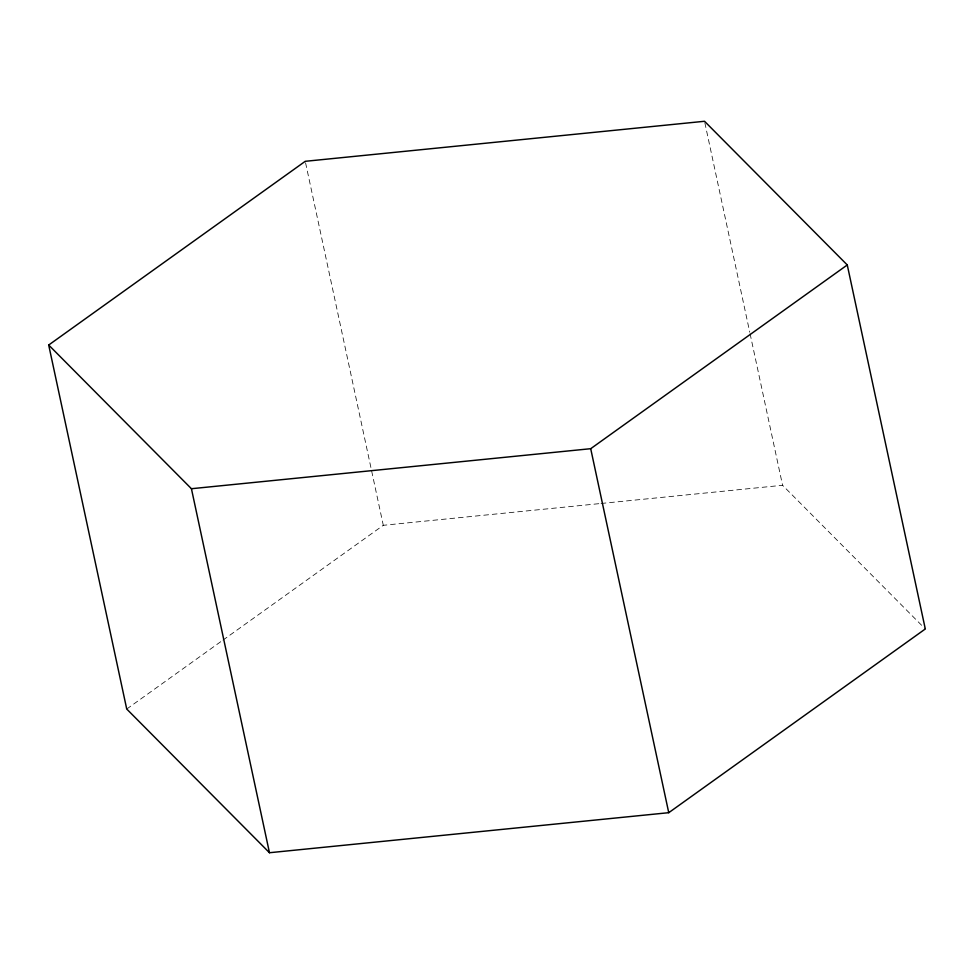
<?xml version="1.0" encoding="UTF-8"?>
<svg xmlns="http://www.w3.org/2000/svg" width="974" height="974" viewBox="0 0 974 974"><rect width="100%" height="100%" fill="white"/><g stroke="black" fill="none" stroke-linecap="round" stroke-linejoin="round"><path stroke-width="0.73" stroke-dasharray="4.87 3.65" d="M126.73 709.035L221.707 641.014M222.936 640.137L383.293 525.303L599.57 503.619M601.08 503.473L782.572 485.283L925.3 628.973M704.847 122.761L749.761 332.244M750.077 333.729L782.572 485.283M305.568 162.792L383.293 525.303"/><path stroke-width="1.46" d="M48.7 345.027L305.252 161.307L704.531 121.275L847.27 264.965L925.3 628.973L668.748 812.693L269.469 852.725L126.73 709.035L48.7 345.027L191.428 488.717L269.469 852.725M191.428 488.717L590.707 448.697L847.27 264.965M590.707 448.697L668.748 812.693"/></g></svg>
